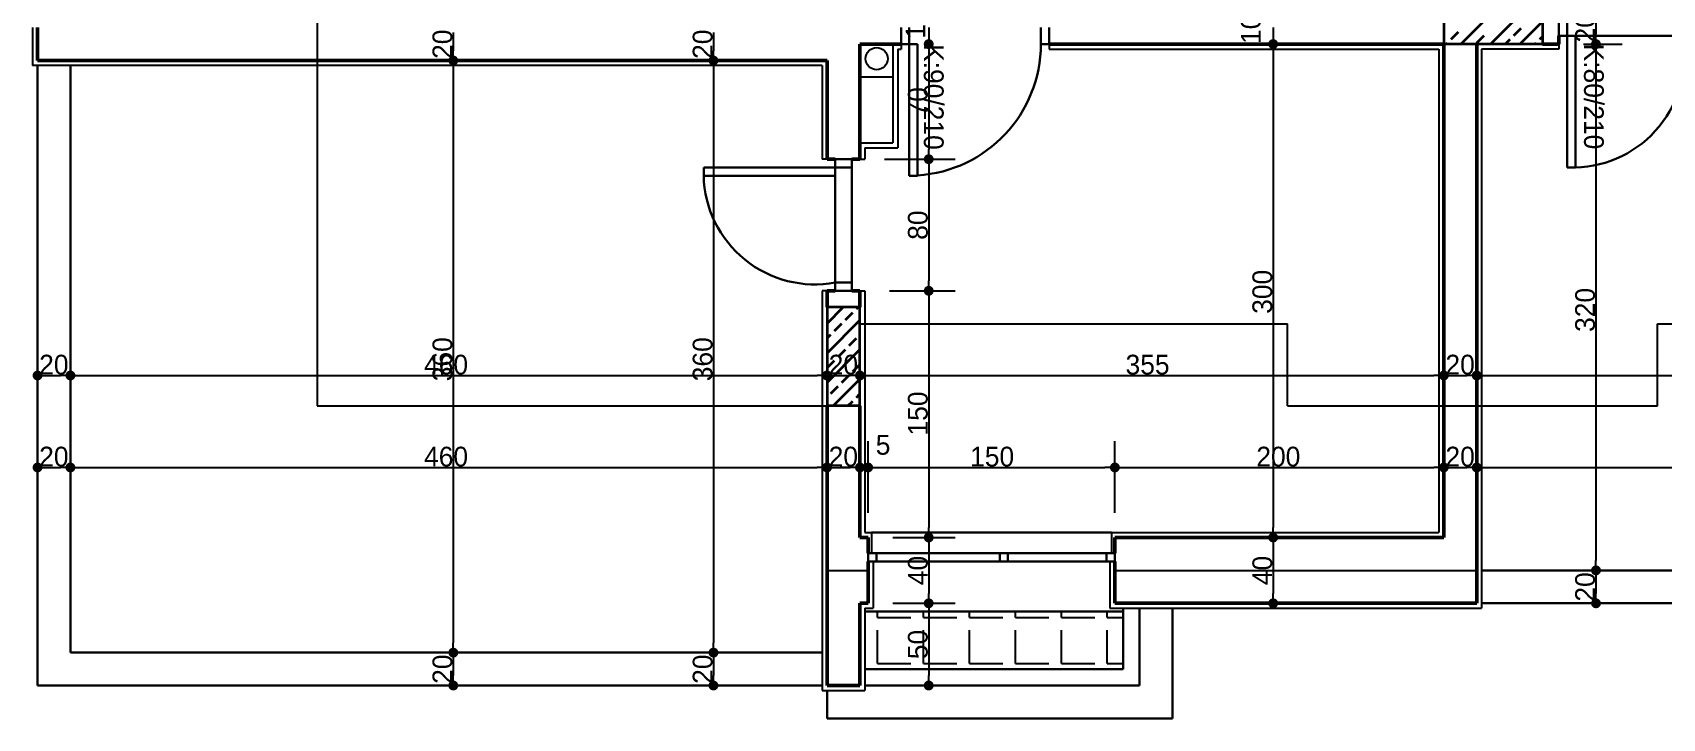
# Model space of a CAD drawing. Header units: millimetres. Extents: x 9537.41 to 9541.95, y -1431.78 to -1431.38.
# Drawn here: x 9539.429 to 9539.6272, y -1431.6147 to -1431.5313 of the extents above; entities that cross this region are included whole.
import ezdxf

# ---------------------------------------------------------------- set-up
doc = ezdxf.new("R2010")
doc.units = ezdxf.units.MM
doc.linetypes.add('ACAD_ISO03W100', pattern=[30, 12, -18])
for name, color, linetype, lineweight in [('BACA', 24, 'Continuous', 25), ('balkon', 173, 'Continuous', 30), ('duvar', 214, 'Continuous', 50), ('kapı-pencere', 140, 'Continuous', 30), ('karo', 206, 'Continuous', 25), ('kolon', 6, 'Continuous', 35), ('sıva', 203, 'Continuous', 25), ('yazı', 161, 'Continuous', 35), ('ölçü', 4, 'Continuous', 25)]:
    doc.layers.add(name, color=color, linetype=linetype, lineweight=lineweight)

msp = doc.modelspace()

# ---------------------------------------------------------------- linework, layer by layer
at = {"color": 0, "linetype": 'ByBlock', "lineweight": -2}
for p, q in [((9539.480148473722, -1431.531289333453), (9539.480148473722, -1431.531889333453)), ((9539.511785231085, -1431.531289333453), (9539.511785231085, -1431.531889333453)), ((9539.619093381374, -1431.532089333453), (9539.619093381374, -1431.531489333453)), ((9539.480148473722, -1431.534089333453), (9539.480148473722, -1431.533489333453)), ((9539.511785231085, -1431.534089333453), (9539.511785231085, -1431.533489333453)), ((9539.537957855191, -1431.533289333453), (9539.537957855191, -1431.533889333453)), ((9539.537957855191, -1431.533289333453), (9539.537957855191, -1431.533889333453)), ((9539.579843320147, -1431.533289333453), (9539.579843320147, -1431.533889333453)), ((9539.579843320147, -1431.533289333453), (9539.579843320147, -1431.533889333453)), ((9539.619093381374, -1431.533289333453), (9539.619093381374, -1431.533889333453)), ((9539.480148473722, -1431.535289333453), (9539.480148473722, -1431.535889333453)), ((9539.511785231085, -1431.535289333453), (9539.511785231085, -1431.535889333453)), ((9539.537957855191, -1431.546089333453), (9539.537957855191, -1431.545489333453)), ((9539.537957855191, -1431.547289333453), (9539.537957855191, -1431.547889333453)), ((9539.537957855191, -1431.562089333453), (9539.537957855191, -1431.561489333453)), ((9539.537957855191, -1431.563289333453), (9539.537957855191, -1431.563889333453)), ((9539.430193381373, -1431.572989333453), (9539.430793381372, -1431.572989333453)), ((9539.432993381373, -1431.572989333453), (9539.432393381374, -1431.572989333453)), ((9539.434193381374, -1431.572989333453), (9539.434793381373, -1431.572989333453)), ((9539.524993381374, -1431.572989333453), (9539.524393381373, -1431.572989333453)), ((9539.526193381373, -1431.572989333453), (9539.526793381374, -1431.572989333453)), ((9539.528993381373, -1431.572989333453), (9539.528393381373, -1431.572989333453)), ((9539.530193381373, -1431.572989333453), (9539.530793381373, -1431.572989333453)), ((9539.599993381373, -1431.572989333453), (9539.599393381373, -1431.572989333453)), ((9539.601193381373, -1431.572989333453), (9539.601793381373, -1431.572989333453)), ((9539.603993381374, -1431.572989333453), (9539.603393381372, -1431.572989333453)), ((9539.605193381372, -1431.572989333453), (9539.605793381374, -1431.572989333453)), ((9539.430193381373, -1431.584174833326), (9539.430793381372, -1431.584174833326)), ((9539.432993381373, -1431.584174833326), (9539.432393381374, -1431.584174833326)), ((9539.434193381374, -1431.584174833326), (9539.434793381373, -1431.584174833326)), ((9539.524993381374, -1431.584174833326), (9539.524393381373, -1431.584174833326)), ((9539.526193381373, -1431.584174833326), (9539.526793381374, -1431.584174833326)), ((9539.528993381373, -1431.584174833326), (9539.528393381373, -1431.584174833326)), ((9539.528993381373, -1431.584174833326), (9539.528393381373, -1431.584174833326)), ((9539.531193381374, -1431.584174833326), (9539.531793381373, -1431.584174833326)), ((9539.531193381374, -1431.584174833326), (9539.531793381373, -1431.584174833326)), ((9539.559993381374, -1431.584174833326), (9539.559393381373, -1431.584174833326)), ((9539.561193381373, -1431.584174833326), (9539.561793381374, -1431.584174833326)), ((9539.599993381373, -1431.584174833326), (9539.599393381373, -1431.584174833326)), ((9539.601193381373, -1431.584174833326), (9539.601793381373, -1431.584174833326)), ((9539.603993381374, -1431.584174833326), (9539.603393381372, -1431.584174833326)), ((9539.605193381372, -1431.584174833326), (9539.605793381374, -1431.584174833326)), ((9539.537957855191, -1431.592089333453), (9539.537957855191, -1431.591489333453)), ((9539.579843320147, -1431.592089333453), (9539.579843320147, -1431.591489333453)), ((9539.537957855191, -1431.593289333453), (9539.537957855191, -1431.593889333453)), ((9539.579843320147, -1431.593289333453), (9539.579843320147, -1431.593889333453)), ((9539.619093381374, -1431.596089333453), (9539.619093381374, -1431.595489333453)), ((9539.619093381374, -1431.597289333453), (9539.619093381374, -1431.597889333453)), ((9539.537957855191, -1431.600089333453), (9539.537957855191, -1431.599489333453)), ((9539.579843320147, -1431.600089333453), (9539.579843320147, -1431.599489333453)), ((9539.619093381374, -1431.600089333453), (9539.619093381374, -1431.599489333453)), ((9539.537957855191, -1431.601289333453), (9539.537957855191, -1431.601889333453)), ((9539.480148473722, -1431.606089333453), (9539.480148473722, -1431.605489333453)), ((9539.511785231085, -1431.606089333453), (9539.511785231085, -1431.605489333453)), ((9539.480148473722, -1431.607289333453), (9539.480148473722, -1431.607889333453)), ((9539.511785231085, -1431.607289333453), (9539.511785231085, -1431.607889333453)), ((9539.480148473722, -1431.610089333453), (9539.480148473722, -1431.609489333453)), ((9539.511785231085, -1431.610089333453), (9539.511785231085, -1431.609489333453)), ((9539.537957855191, -1431.610089333453), (9539.537957855191, -1431.609489333453))]:
    msp.add_line(p, q, dxfattribs=at)
at = {"color": 0, "linetype": 'ByBlock', "const_width": 0.0006000000000000001}
for points in [[(9539.537957855191, -1431.532989333453, 1), (9539.537957855191, -1431.532389333453, 1)], [(9539.537957855191, -1431.532989333453, 1), (9539.537957855191, -1431.532389333453, 1)], [(9539.579843320147, -1431.532989333453, 1), (9539.579843320147, -1431.532389333453, 1)], [(9539.579843320147, -1431.532989333453, 1), (9539.579843320147, -1431.532389333453, 1)], [(9539.619093381374, -1431.532389333453, 1), (9539.619093381374, -1431.532989333453, 1)], [(9539.619093381374, -1431.532989333453, 1), (9539.619093381374, -1431.532389333453, 1)], [(9539.480148473722, -1431.534389333453, 1), (9539.480148473722, -1431.534989333453, 1)], [(9539.480148473722, -1431.534989333453, 1), (9539.480148473722, -1431.534389333453, 1)], [(9539.511785231085, -1431.534389333453, 1), (9539.511785231085, -1431.534989333453, 1)], [(9539.511785231085, -1431.534989333453, 1), (9539.511785231085, -1431.534389333453, 1)], [(9539.537957855191, -1431.546389333453, 1), (9539.537957855191, -1431.546989333453, 1)], [(9539.537957855191, -1431.546989333453, 1), (9539.537957855191, -1431.546389333453, 1)], [(9539.537957855191, -1431.562389333453, 1), (9539.537957855191, -1431.562989333453, 1)], [(9539.537957855191, -1431.562989333453, 1), (9539.537957855191, -1431.562389333453, 1)], [(9539.429893381373, -1431.572989333453, 1), (9539.429293381374, -1431.572989333453, 1)], [(9539.433293381373, -1431.572989333453, 1), (9539.433893381372, -1431.572989333453, 1)], [(9539.433893381372, -1431.572989333453, 1), (9539.433293381373, -1431.572989333453, 1)], [(9539.525293381374, -1431.572989333453, 1), (9539.525893381373, -1431.572989333453, 1)], [(9539.525893381373, -1431.572989333453, 1), (9539.525293381374, -1431.572989333453, 1)], [(9539.529293381373, -1431.572989333453, 1), (9539.529893381374, -1431.572989333453, 1)], [(9539.529893381374, -1431.572989333453, 1), (9539.529293381373, -1431.572989333453, 1)], [(9539.600293381372, -1431.572989333453, 1), (9539.600893381374, -1431.572989333453, 1)], [(9539.600893381374, -1431.572989333453, 1), (9539.600293381372, -1431.572989333453, 1)], [(9539.604293381373, -1431.572989333453, 1), (9539.604893381373, -1431.572989333453, 1)], [(9539.604893381373, -1431.572989333453, 1), (9539.604293381373, -1431.572989333453, 1)], [(9539.429893381373, -1431.584174833326, 1), (9539.429293381374, -1431.584174833326, 1)], [(9539.433293381373, -1431.584174833326, 1), (9539.433893381372, -1431.584174833326, 1)], [(9539.433893381372, -1431.584174833326, 1), (9539.433293381373, -1431.584174833326, 1)], [(9539.525293381374, -1431.584174833326, 1), (9539.525893381373, -1431.584174833326, 1)], [(9539.525893381373, -1431.584174833326, 1), (9539.525293381374, -1431.584174833326, 1)], [(9539.529293381373, -1431.584174833326, 1), (9539.529893381374, -1431.584174833326, 1)], [(9539.529293381373, -1431.584174833326, 1), (9539.529893381374, -1431.584174833326, 1)], [(9539.530893381374, -1431.584174833326, 1), (9539.530293381373, -1431.584174833326, 1)], [(9539.530893381374, -1431.584174833326, 1), (9539.530293381373, -1431.584174833326, 1)], [(9539.560293381373, -1431.584174833326, 1), (9539.560893381373, -1431.584174833326, 1)], [(9539.560893381373, -1431.584174833326, 1), (9539.560293381373, -1431.584174833326, 1)], [(9539.600293381372, -1431.584174833326, 1), (9539.600893381374, -1431.584174833326, 1)], [(9539.600893381374, -1431.584174833326, 1), (9539.600293381372, -1431.584174833326, 1)], [(9539.604293381373, -1431.584174833326, 1), (9539.604893381373, -1431.584174833326, 1)], [(9539.604893381373, -1431.584174833326, 1), (9539.604293381373, -1431.584174833326, 1)], [(9539.537957855191, -1431.592389333453, 1), (9539.537957855191, -1431.592989333453, 1)], [(9539.537957855191, -1431.592989333453, 1), (9539.537957855191, -1431.592389333453, 1)], [(9539.579843320147, -1431.592389333453, 1), (9539.579843320147, -1431.592989333453, 1)], [(9539.579843320147, -1431.592989333453, 1), (9539.579843320147, -1431.592389333453, 1)], [(9539.619093381374, -1431.596389333453, 1), (9539.619093381374, -1431.596989333453, 1)], [(9539.619093381374, -1431.596989333453, 1), (9539.619093381374, -1431.596389333453, 1)], [(9539.537957855191, -1431.600389333453, 1), (9539.537957855191, -1431.600989333453, 1)], [(9539.537957855191, -1431.600989333453, 1), (9539.537957855191, -1431.600389333453, 1)], [(9539.579843320147, -1431.600389333453, 1), (9539.579843320147, -1431.600989333453, 1)], [(9539.619093381374, -1431.600389333453, 1), (9539.619093381374, -1431.600989333453, 1)], [(9539.480148473722, -1431.606389333453, 1), (9539.480148473722, -1431.606989333453, 1)], [(9539.480148473722, -1431.606989333453, 1), (9539.480148473722, -1431.606389333453, 1)], [(9539.511785231085, -1431.606389333453, 1), (9539.511785231085, -1431.606989333453, 1)], [(9539.511785231085, -1431.606989333453, 1), (9539.511785231085, -1431.606389333453, 1)], [(9539.480148473722, -1431.610389333453, 1), (9539.480148473722, -1431.610989333453, 1)], [(9539.511785231085, -1431.610389333453, 1), (9539.511785231085, -1431.610989333453, 1)], [(9539.537957855191, -1431.610389333453, 1), (9539.537957855191, -1431.610989333453, 1)]]:
    msp.add_lwpolyline(points, format="xyb", close=True, dxfattribs=at)
at = {"layer": 'BACA'}
for p, q in [((9539.533593381373, -1431.532689333453), (9539.533593381373, -1431.544689333453)), ((9539.529593381374, -1431.536689333453), (9539.533593381373, -1431.536689333453)), ((9539.529593381374, -1431.544689333453), (9539.533593381373, -1431.544689333453))]:
    msp.add_line(p, q, dxfattribs=at)
msp.add_circle((9539.531631582535, -1431.534462580343), 0.001343228472585906, dxfattribs=at)
at = {"layer": 'balkon'}
for p, q in [((9539.429593381374, -1431.535289333453), (9539.429593381374, -1431.610689333453)), ((9539.433593381373, -1431.535289333453), (9539.433593381373, -1431.606689333453)), ((9539.605193381372, -1431.596689333453), (9539.677993381374, -1431.596689333453)), ((9539.605193381372, -1431.600689333453), (9539.677993381374, -1431.600689333453)), ((9539.561593381373, -1431.601289333453), (9539.561593381373, -1431.608689333453)), ((9539.563593381374, -1431.601289333453), (9539.563593381374, -1431.610689333453)), ((9539.567593381373, -1431.601289333453), (9539.567593381373, -1431.614689333453)), ((9539.524993381374, -1431.606689333453), (9539.433593381373, -1431.606689333453)), ((9539.530193381373, -1431.608689333453), (9539.561593381373, -1431.608689333453)), ((9539.524993381374, -1431.610689333453), (9539.429593381374, -1431.610689333453)), ((9539.530193381373, -1431.610689333453), (9539.563593381374, -1431.610689333453)), ((9539.525593381373, -1431.611289333453), (9539.525593381373, -1431.614689333453)), ((9539.525593381373, -1431.614689333453), (9539.567593381373, -1431.614689333453))]:
    msp.add_line(p, q, dxfattribs=at)
at = {"layer": 'duvar'}
for p, q in [((9539.429593381374, -1431.530689333453), (9539.429593381374, -1431.534689333453)), ((9539.614593381373, -1431.531689333453), (9539.614593381373, -1431.532689333453)), ((9539.529593381374, -1431.532689333453), (9539.529593381374, -1431.546689333453)), ((9539.529593381374, -1431.532689333453), (9539.534593381373, -1431.532689333453)), ((9539.552593381373, -1431.532689333453), (9539.600593381374, -1431.532689333453)), ((9539.600593381374, -1431.532689333453), (9539.600593381374, -1431.592689333453)), ((9539.604593381373, -1431.532689333453), (9539.604593381373, -1431.600689333453)), ((9539.614593381373, -1431.532689333453), (9539.612593381373, -1431.532689333453)), ((9539.525593381373, -1431.534689333453), (9539.429593381374, -1431.534689333453)), ((9539.525593381373, -1431.534689333453), (9539.525593381373, -1431.546689333453)), ((9539.526593381373, -1431.546689333453), (9539.525593381373, -1431.546689333453)), ((9539.528593381374, -1431.546689333453), (9539.529593381374, -1431.546689333453)), ((9539.526593381373, -1431.562689333453), (9539.525593381373, -1431.562689333453)), ((9539.525593381373, -1431.562689333453), (9539.525593381373, -1431.564689333453)), ((9539.528593381374, -1431.562689333453), (9539.529593381374, -1431.562689333453)), ((9539.529593381374, -1431.562689333453), (9539.529593381374, -1431.564689333453)), ((9539.525593381373, -1431.576689333453), (9539.525593381373, -1431.610689333453)), ((9539.529593381374, -1431.576689333453), (9539.529593381374, -1431.592689333453)), ((9539.529593381374, -1431.592689333453), (9539.530593381372, -1431.592689333453)), ((9539.530593381372, -1431.594589333453), (9539.530593381372, -1431.592689333453)), ((9539.560593381373, -1431.592689333453), (9539.560593381373, -1431.594589333453)), ((9539.560593381373, -1431.592689333453), (9539.600593381374, -1431.592689333453)), ((9539.530593381372, -1431.595589333453), (9539.530593381372, -1431.600689333453)), ((9539.560593381373, -1431.595589333453), (9539.560593381373, -1431.600689333453)), ((9539.529593381374, -1431.600689333453), (9539.530593381372, -1431.600689333453)), ((9539.529593381374, -1431.600689333453), (9539.529593381374, -1431.610689333453)), ((9539.560593381373, -1431.600689333453), (9539.604593381373, -1431.600689333453)), ((9539.525593381373, -1431.610689333453), (9539.529593381374, -1431.610689333453))]:
    msp.add_line(p, q, dxfattribs=at)
at = {"layer": 'kapı-pencere'}
for p, q in [((9539.614593381373, -1431.531689333453), (9539.614593381373, -1431.529689333453)), ((9539.615593381373, -1431.529689333453), (9539.615593381373, -1431.531689333453)), ((9539.534593381373, -1431.532689333453), (9539.534593381373, -1431.530689333453)), ((9539.535593381373, -1431.530689333453), (9539.535593381373, -1431.532689333453)), ((9539.551593381373, -1431.532689333453), (9539.551593381373, -1431.530689333453)), ((9539.552593381373, -1431.530689333453), (9539.552593381373, -1431.532689333453)), ((9539.615593381373, -1431.531689333453), (9539.614593381373, -1431.531689333453)), ((9539.615593381373, -1431.531689333453), (9539.616593381374, -1431.531689333453)), ((9539.615593381373, -1431.547689333453), (9539.615593381373, -1431.531689333453)), ((9539.616593381374, -1431.531689333453), (9539.616593381374, -1431.547689333453)), ((9539.630593381373, -1431.531689333453), (9539.616593381374, -1431.531689333453)), ((9539.535593381373, -1431.532689333453), (9539.534593381373, -1431.532689333453)), ((9539.535593381373, -1431.532689333453), (9539.536593381374, -1431.532689333453)), ((9539.535593381373, -1431.548689333453), (9539.535593381373, -1431.532689333453)), ((9539.536593381374, -1431.532689333453), (9539.536593381374, -1431.548689333453)), ((9539.552593381373, -1431.532689333453), (9539.551593381373, -1431.532689333453)), ((9539.526593381373, -1431.547689333453), (9539.526593381373, -1431.546689333453)), ((9539.526593381373, -1431.546689333453), (9539.528593381374, -1431.546689333453)), ((9539.528593381374, -1431.546689333453), (9539.528593381374, -1431.547689333453)), ((9539.510593381374, -1431.548689333453), (9539.510593381374, -1431.547689333453)), ((9539.510593381374, -1431.547689333453), (9539.526593381373, -1431.547689333453)), ((9539.526593381373, -1431.548689333453), (9539.510593381374, -1431.548689333453)), ((9539.528593381374, -1431.547689333453), (9539.526593381373, -1431.547689333453)), ((9539.526593381373, -1431.547689333453), (9539.526593381373, -1431.548689333453)), ((9539.526593381373, -1431.562689333453), (9539.526593381373, -1431.548689333453)), ((9539.528593381374, -1431.547689333453), (9539.528593381374, -1431.562689333453)), ((9539.536593381374, -1431.548689333453), (9539.535593381373, -1431.548689333453)), ((9539.616593381374, -1431.547689333453), (9539.615593381373, -1431.547689333453)), ((9539.526593381373, -1431.562689333453), (9539.526593381373, -1431.561689333453)), ((9539.526593381373, -1431.561689333453), (9539.528593381374, -1431.561689333453)), ((9539.528593381374, -1431.562689333453), (9539.526593381373, -1431.562689333453)), ((9539.528593381374, -1431.561689333453), (9539.528593381374, -1431.562689333453)), ((9539.560193381374, -1431.592089333453), (9539.530993381373, -1431.592089333453)), ((9539.530593381372, -1431.594589333453), (9539.546593381374, -1431.594589333453)), ((9539.531593381373, -1431.594589333453), (9539.530593381372, -1431.594589333453)), ((9539.530593381372, -1431.594589333453), (9539.530593381372, -1431.595589333453)), ((9539.531593381373, -1431.595589333453), (9539.531593381373, -1431.594589333453)), ((9539.547593381374, -1431.594589333453), (9539.546593381374, -1431.594589333453)), ((9539.546593381374, -1431.594589333453), (9539.546593381374, -1431.595589333453)), ((9539.547593381374, -1431.595589333453), (9539.547593381374, -1431.594589333453)), ((9539.560593381373, -1431.594589333453), (9539.559593381373, -1431.594589333453)), ((9539.559593381373, -1431.594589333453), (9539.559593381373, -1431.595589333453)), ((9539.560593381373, -1431.595589333453), (9539.560593381373, -1431.594589333453)), ((9539.546593381374, -1431.595589333453), (9539.530593381372, -1431.595589333453)), ((9539.530593381372, -1431.595589333453), (9539.531593381373, -1431.595589333453)), ((9539.546593381374, -1431.595589333453), (9539.547593381374, -1431.595589333453)), ((9539.559593381373, -1431.595589333453), (9539.560593381373, -1431.595589333453)), ((9539.561593381373, -1431.601689333453), (9539.530193381373, -1431.601689333453)), ((9539.561593381373, -1431.601289333453), (9539.561593381373, -1431.601689333453))]:
    msp.add_line(p, q, dxfattribs=at)
at = {"layer": 'kapı-pencere', "linetype": 'ACAD_ISO03W100'}
for p, q in [((9539.547593381374, -1431.594589333453), (9539.559593381373, -1431.594589333453)), ((9539.559593381373, -1431.595589333453), (9539.547593381374, -1431.595589333453))]:
    msp.add_line(p, q, dxfattribs=at)
at = {"layer": 'kapı-pencere'}
for centre, radius, start, end in [((9539.616285814143, -1431.534158185079), 0.01353464347200372, 271.3021267971019, 10.51015550355523), ((9539.535593381373, -1431.532689333453), 0.016, 273.5833218694321, 0), ((9539.524124529747, -1431.548381766224), 0.01353464347200372, 181.3021267290206, 280.5101556078815)]:
    msp.add_arc(centre, radius, start, end, dxfattribs=at)
at = {"layer": 'karo'}
for p, q in [((9539.530193381373, -1431.602434876783), (9539.53021125973, -1431.602434876783)), ((9539.531735259729, -1431.602434876783), (9539.531735259729, -1431.601689333453)), ((9539.531735259729, -1431.602434876783), (9539.53579925973, -1431.602434876783)), ((9539.537323259729, -1431.602434876783), (9539.537323259729, -1431.601689333453)), ((9539.537323259729, -1431.602434876783), (9539.54138725973, -1431.602434876783)), ((9539.542911259728, -1431.602434876783), (9539.542911259728, -1431.601689333453)), ((9539.542911259728, -1431.602434876783), (9539.54697525973, -1431.602434876783)), ((9539.548499259728, -1431.602434876783), (9539.548499259728, -1431.601689333453)), ((9539.548499259728, -1431.602434876783), (9539.55256325973, -1431.602434876783)), ((9539.554087259728, -1431.602434876783), (9539.554087259728, -1431.601689333453)), ((9539.554087259728, -1431.602434876783), (9539.55815125973, -1431.602434876783)), ((9539.559675259728, -1431.602434876783), (9539.559675259728, -1431.601689333453)), ((9539.559675259728, -1431.602434876783), (9539.561593381373, -1431.602434876783)), ((9539.531735259729, -1431.608022876783), (9539.531735259729, -1431.603958876783)), ((9539.537323259729, -1431.608022876783), (9539.537323259729, -1431.603958876783)), ((9539.542911259728, -1431.608022876783), (9539.542911259728, -1431.603958876783)), ((9539.548499259728, -1431.608022876783), (9539.548499259728, -1431.603958876783)), ((9539.554087259728, -1431.608022876783), (9539.554087259728, -1431.603958876783)), ((9539.559675259728, -1431.608022876783), (9539.559675259728, -1431.603958876783)), ((9539.530193381373, -1431.608022876783), (9539.53021125973, -1431.608022876783)), ((9539.531735259729, -1431.608022876783), (9539.53579925973, -1431.608022876783)), ((9539.537323259729, -1431.608022876783), (9539.54138725973, -1431.608022876783)), ((9539.542911259728, -1431.608022876783), (9539.54697525973, -1431.608022876783)), ((9539.548499259728, -1431.608022876783), (9539.55256325973, -1431.608022876783)), ((9539.554087259728, -1431.608022876783), (9539.55815125973, -1431.608022876783)), ((9539.559675259728, -1431.608022876783), (9539.561593381373, -1431.608022876783))]:
    msp.add_line(p, q, dxfattribs=at)
at = {"layer": 'kolon'}
for p, q in [((9539.600593381374, -1431.528689333453), (9539.600593381374, -1431.532689333453)), ((9539.602672183857, -1431.532689333453), (9539.606672183856, -1431.528689333453)), ((9539.606264286305, -1431.532689333453), (9539.610264286304, -1431.528689333453)), ((9539.612593381373, -1431.528689333453), (9539.612593381373, -1431.532689333453)), ((9539.601475073678, -1431.532090392408), (9539.60237309929, -1431.531192366796)), ((9539.60461816332, -1431.532539405214), (9539.605516188933, -1431.531641379602)), ((9539.60910829138, -1431.531641379602), (9539.610006316992, -1431.53074335399)), ((9539.609856388754, -1431.532689333453), (9539.612593381373, -1431.529952340833)), ((9539.612593381373, -1431.532689333453), (9539.600593381374, -1431.532689333453)), ((9539.600876132632, -1431.532689333453), (9539.601026060871, -1431.532539405214)), ((9539.608060337529, -1431.532689333453), (9539.608659278574, -1431.532090392408)), ((9539.611652439979, -1431.532689333453), (9539.611802368217, -1431.532539405214)), ((9539.612251381022, -1431.532090392408), (9539.612593381373, -1431.531748392058)), ((9539.525593381373, -1431.564689333453), (9539.525593381373, -1431.576689333453)), ((9539.529593381374, -1431.564689333453), (9539.525593381373, -1431.564689333453)), ((9539.525593381373, -1431.566662906556), (9539.527566954475, -1431.564689333453)), ((9539.527836973484, -1431.566215365668), (9539.528734999098, -1431.565317340056)), ((9539.529184011903, -1431.56486832725), (9539.5293630057, -1431.564689333453)), ((9539.529593381374, -1431.576689333453), (9539.529593381374, -1431.564689333453)), ((9539.525593381373, -1431.570255009004), (9539.529593381374, -1431.566255009004)), ((9539.526489935066, -1431.567562404086), (9539.52738796068, -1431.566664378474)), ((9539.525593381373, -1431.56845895778), (9539.526040922261, -1431.568011416892)), ((9539.528285986291, -1431.569358455311), (9539.529184011903, -1431.568460429698)), ((9539.525593381373, -1431.573847111452), (9539.529593381374, -1431.569847111452)), ((9539.525593381373, -1431.572051060228), (9539.526489935066, -1431.571154506535)), ((9539.526938947873, -1431.570705493729), (9539.527836973484, -1431.569807468117)), ((9539.52738796068, -1431.573848583371), (9539.528285986291, -1431.572950557759)), ((9539.528734999098, -1431.572501544953), (9539.529593381374, -1431.571643162677)), ((9539.526040922261, -1431.575195621789), (9539.526938947873, -1431.574297596177)), ((9539.526343261821, -1431.576689333453), (9539.529593381374, -1431.573439213901)), ((9539.529184011903, -1431.575644634595), (9539.529593381374, -1431.575235265125)), ((9539.529593381374, -1431.576689333453), (9539.525593381373, -1431.576689333453)), ((9539.528139313044, -1431.576689333453), (9539.528734999098, -1431.576093647401))]:
    msp.add_line(p, q, dxfattribs=at)
at = {"layer": 'sıva', "linetype": 'ACAD_ISO03W100'}
for p, q in [((9539.463593381373, -1431.450689333453), (9539.463593381373, -1431.576689333453)), ((9539.529593381374, -1431.566689333453), (9539.581593381374, -1431.566689333453)), ((9539.581593381374, -1431.576689333453), (9539.581593381374, -1431.566689333453)), ((9539.626593381374, -1431.566689333453), (9539.656593381373, -1431.566689333453)), ((9539.626593381374, -1431.576689333453), (9539.626593381374, -1431.566689333453)), ((9539.463593381373, -1431.576689333453), (9539.525593381373, -1431.576689333453)), ((9539.581593381374, -1431.576689333453), (9539.626593381374, -1431.576689333453)), ((9539.525593381373, -1431.596689333453), (9539.530593381372, -1431.596689333453)), ((9539.560593381373, -1431.596689333453), (9539.604593381373, -1431.596689333453))]:
    msp.add_line(p, q, dxfattribs=at)
at = {"layer": 'sıva'}
for p, q in [((9539.428993381372, -1431.530689333453), (9539.428993381372, -1431.535289333453)), ((9539.534193381372, -1431.533289333453), (9539.534193381372, -1431.545289333453)), ((9539.534193381372, -1431.533289333453), (9539.534593381373, -1431.533289333453)), ((9539.534593381373, -1431.532689333453), (9539.534593381373, -1431.533289333453)), ((9539.552593381373, -1431.532689333453), (9539.552593381373, -1431.533289333453)), ((9539.552593381373, -1431.533289333453), (9539.599993381373, -1431.533289333453)), ((9539.599993381373, -1431.533289333453), (9539.599993381373, -1431.592089333453)), ((9539.605193381372, -1431.533289333453), (9539.605193381372, -1431.601289333453)), ((9539.614593381373, -1431.533289333453), (9539.605193381372, -1431.533289333453)), ((9539.614593381373, -1431.532689333453), (9539.614593381373, -1431.533289333453)), ((9539.524993381374, -1431.535289333453), (9539.428993381372, -1431.535289333453)), ((9539.524993381374, -1431.535289333453), (9539.524993381374, -1431.546689333453)), ((9539.530193381373, -1431.545289333453), (9539.534193381372, -1431.545289333453)), ((9539.530193381373, -1431.545289333453), (9539.530193381373, -1431.546689333453)), ((9539.525593381373, -1431.546689333453), (9539.524993381374, -1431.546689333453)), ((9539.529593381374, -1431.546689333453), (9539.530193381373, -1431.546689333453)), ((9539.525593381373, -1431.562689333453), (9539.524993381374, -1431.562689333453)), ((9539.524993381374, -1431.562689333453), (9539.524993381374, -1431.564089333453)), ((9539.529593381374, -1431.562689333453), (9539.530193381373, -1431.562689333453)), ((9539.530193381373, -1431.562689333453), (9539.530193381373, -1431.592089333453)), ((9539.524993381374, -1431.564089333453), (9539.524993381374, -1431.577289333453)), ((9539.524993381374, -1431.577289333453), (9539.524993381374, -1431.611289333453)), ((9539.530193381373, -1431.592089333453), (9539.530993381373, -1431.592089333453)), ((9539.530993381373, -1431.592089333453), (9539.530993381373, -1431.594589333453)), ((9539.560193381374, -1431.592089333453), (9539.560193381374, -1431.594589333453)), ((9539.560193381374, -1431.592089333453), (9539.599993381373, -1431.592089333453)), ((9539.531193381374, -1431.595589333453), (9539.531193381374, -1431.601289333453)), ((9539.559993381374, -1431.595589333453), (9539.559993381374, -1431.601289333453)), ((9539.530193381373, -1431.601289333453), (9539.531193381374, -1431.601289333453)), ((9539.530193381373, -1431.601289333453), (9539.530193381373, -1431.611289333453)), ((9539.559993381374, -1431.601289333453), (9539.605193381372, -1431.601289333453)), ((9539.524993381374, -1431.611289333453), (9539.530193381373, -1431.611289333453))]:
    msp.add_line(p, q, dxfattribs=at)
at = {"layer": 'ölçü'}
for p, q in [((9539.537957855191, -1431.530689333453), (9539.537957855191, -1431.532689333453)), ((9539.579843320147, -1431.530689333453), (9539.579843320147, -1431.532689333453)), ((9539.619093381374, -1431.529889333453), (9539.619093381374, -1431.531489333453)), ((9539.480148473722, -1431.531889333453), (9539.480148473722, -1431.533489333453)), ((9539.511785231085, -1431.531889333453), (9539.511785231085, -1431.533489333453)), ((9539.534957855192, -1431.532689333453), (9539.534757855192, -1431.532689333453)), ((9539.534957855192, -1431.532689333453), (9539.534757855192, -1431.532689333453)), ((9539.576843320148, -1431.532689333453), (9539.576643320148, -1431.532689333453)), ((9539.576843320148, -1431.532689333453), (9539.576643320148, -1431.532689333453)), ((9539.617593381374, -1431.532689333453), (9539.622293381373, -1431.532689333453)), ((9539.617593381374, -1431.532689333453), (9539.622293381373, -1431.532689333453)), ((9539.477148473721, -1431.534689333453), (9539.476948473723, -1431.534689333453)), ((9539.477148473721, -1431.534689333453), (9539.476948473723, -1431.534689333453)), ((9539.508785231084, -1431.534689333453), (9539.508585231084, -1431.534689333453)), ((9539.508785231084, -1431.534689333453), (9539.508585231084, -1431.534689333453)), ((9539.537957855191, -1431.533889333453), (9539.537957855191, -1431.545489333453)), ((9539.537957855191, -1431.533889333453), (9539.537957855191, -1431.535089333453)), ((9539.579843320147, -1431.533889333453), (9539.579843320147, -1431.591489333453)), ((9539.579843320147, -1431.533889333453), (9539.579843320147, -1431.535089333453)), ((9539.619093381374, -1431.533889333453), (9539.619093381374, -1431.595489333453)), ((9539.480148473722, -1431.535889333453), (9539.480148473722, -1431.605489333453)), ((9539.511785231085, -1431.535889333453), (9539.511785231085, -1431.605489333453)), ((9539.532593381373, -1431.546689333453), (9539.541157855192, -1431.546689333453)), ((9539.532593381373, -1431.546689333453), (9539.541157855192, -1431.546689333453)), ((9539.537957855191, -1431.547889333453), (9539.537957855191, -1431.561489333453)), ((9539.533193381374, -1431.562689333453), (9539.541157855192, -1431.562689333453)), ((9539.533193381374, -1431.562689333453), (9539.541157855192, -1431.562689333453)), ((9539.537957855191, -1431.563889333453), (9539.537957855191, -1431.591489333453)), ((9539.429593381374, -1431.569989333453), (9539.429593381374, -1431.569789333453)), ((9539.433593381373, -1431.569989333453), (9539.433593381373, -1431.569789333453)), ((9539.433593381373, -1431.569989333453), (9539.433593381373, -1431.569789333453)), ((9539.525593381373, -1431.569989333453), (9539.525593381373, -1431.569789333453)), ((9539.525593381373, -1431.569989333453), (9539.525593381373, -1431.569789333453)), ((9539.529593381374, -1431.569989333453), (9539.529593381374, -1431.569789333453)), ((9539.529593381374, -1431.569989333453), (9539.529593381374, -1431.569789333453)), ((9539.604593381373, -1431.569989333453), (9539.604593381373, -1431.569789333453)), ((9539.604593381373, -1431.569989333453), (9539.604593381373, -1431.569789333453)), ((9539.430793381372, -1431.572989333453), (9539.432393381374, -1431.572989333453)), ((9539.434793381373, -1431.572989333453), (9539.524393381373, -1431.572989333453)), ((9539.526793381374, -1431.572989333453), (9539.528393381373, -1431.572989333453)), ((9539.530793381373, -1431.572989333453), (9539.599393381373, -1431.572989333453)), ((9539.601793381373, -1431.572989333453), (9539.603393381372, -1431.572989333453)), ((9539.605793381374, -1431.572989333453), (9539.677393381373, -1431.572989333453)), ((9539.600593381374, -1431.575989333453), (9539.600593381374, -1431.576189333453)), ((9539.600593381374, -1431.575989333453), (9539.600593381374, -1431.576189333453)), ((9539.429593381374, -1431.581174833326), (9539.429593381374, -1431.580974833326)), ((9539.433593381373, -1431.581174833326), (9539.433593381373, -1431.580974833326)), ((9539.433593381373, -1431.581174833326), (9539.433593381373, -1431.580974833326)), ((9539.529593381374, -1431.581174833326), (9539.529593381374, -1431.580974833326)), ((9539.529593381374, -1431.581174833326), (9539.529593381374, -1431.580974833326)), ((9539.530593381372, -1431.589689333453), (9539.530593381372, -1431.580974833326)), ((9539.530593381372, -1431.589689333453), (9539.530593381372, -1431.580974833326)), ((9539.560593381373, -1431.589689333453), (9539.560593381373, -1431.580974833326)), ((9539.560593381373, -1431.589689333453), (9539.560593381373, -1431.580974833326)), ((9539.604593381373, -1431.581174833326), (9539.604593381373, -1431.580974833326)), ((9539.604593381373, -1431.581174833326), (9539.604593381373, -1431.580974833326)), ((9539.430793381372, -1431.584174833326), (9539.432393381374, -1431.584174833326)), ((9539.434793381373, -1431.584174833326), (9539.524393381373, -1431.584174833326)), ((9539.526793381374, -1431.584174833326), (9539.528393381373, -1431.584174833326)), ((9539.528393381373, -1431.584174833326), (9539.527193381373, -1431.584174833326)), ((9539.529593381374, -1431.584174833326), (9539.530593381372, -1431.584174833326)), ((9539.531793381373, -1431.584174833326), (9539.559393381373, -1431.584174833326)), ((9539.531793381373, -1431.584174833326), (9539.532993381374, -1431.584174833326)), ((9539.561793381374, -1431.584174833326), (9539.599393381373, -1431.584174833326)), ((9539.601793381373, -1431.584174833326), (9539.603393381372, -1431.584174833326)), ((9539.605793381374, -1431.584174833326), (9539.677393381373, -1431.584174833326)), ((9539.525593381373, -1431.587174833326), (9539.525593381373, -1431.587374833326)), ((9539.525593381373, -1431.587174833326), (9539.525593381373, -1431.587374833326)), ((9539.600593381374, -1431.587174833326), (9539.600593381374, -1431.587374833326)), ((9539.600593381374, -1431.587174833326), (9539.600593381374, -1431.587374833326)), ((9539.533593381373, -1431.592689333453), (9539.541157855192, -1431.592689333453)), ((9539.533593381373, -1431.592689333453), (9539.541157855192, -1431.592689333453)), ((9539.576843320148, -1431.592689333453), (9539.576643320148, -1431.592689333453)), ((9539.576843320148, -1431.592689333453), (9539.576643320148, -1431.592689333453)), ((9539.537957855191, -1431.593889333453), (9539.537957855191, -1431.599489333453)), ((9539.579843320147, -1431.593889333453), (9539.579843320147, -1431.599489333453)), ((9539.616093381374, -1431.596689333453), (9539.615893381373, -1431.596689333453)), ((9539.616093381374, -1431.596689333453), (9539.615893381373, -1431.596689333453)), ((9539.619093381374, -1431.597889333453), (9539.619093381374, -1431.599489333453)), ((9539.533593381373, -1431.600689333453), (9539.541157855192, -1431.600689333453)), ((9539.533593381373, -1431.600689333453), (9539.541157855192, -1431.600689333453)), ((9539.576843320148, -1431.600689333453), (9539.576643320148, -1431.600689333453)), ((9539.616093381374, -1431.600689333453), (9539.615893381373, -1431.600689333453)), ((9539.537957855191, -1431.601889333453), (9539.537957855191, -1431.609489333453)), ((9539.483148473722, -1431.606689333453), (9539.483348473721, -1431.606689333453)), ((9539.483148473722, -1431.606689333453), (9539.483348473721, -1431.606689333453)), ((9539.514785231084, -1431.606689333453), (9539.514985231084, -1431.606689333453)), ((9539.514785231084, -1431.606689333453), (9539.514985231084, -1431.606689333453)), ((9539.480148473722, -1431.607889333453), (9539.480148473722, -1431.609489333453)), ((9539.511785231085, -1431.607889333453), (9539.511785231085, -1431.609489333453)), ((9539.483148473722, -1431.610689333453), (9539.483348473721, -1431.610689333453)), ((9539.514785231084, -1431.610689333453), (9539.514985231084, -1431.610689333453)), ((9539.532593381373, -1431.610689333453), (9539.541157855192, -1431.610689333453))]:
    msp.add_line(p, q, dxfattribs=at)

# ---------------------------------------------------------------- texts
at = {"layer": 'yazı'}
for s, p in [('K:90/210', (9539.537373178653, -1431.532689581961)), ('K:80/210', (9539.617641831264, -1431.532630501442))]:
    msp.add_text(s, height=0.002399999999999999, rotation=270, dxfattribs=at).set_placement(p)
at = {"layer": 'ölçü'}
for s, p in [('10', (9539.537536041407, -1431.532045726375)), ('10', (9539.578319786853, -1431.532669773465)), ('20', (9539.618968381374, -1431.532489333453)), ('20', (9539.480023473721, -1431.534489333453)), ('20', (9539.511660231085, -1431.534489333453)), ('70', (9539.537832855192, -1431.541489333453)), ('80', (9539.537832855192, -1431.556489333453)), ('300', (9539.579718320148, -1431.565489333453)), ('320', (9539.618968381374, -1431.567689333453)), ('360', (9539.480023473721, -1431.573689333453)), ('360', (9539.511660231085, -1431.573689333453)), ('150', (9539.537832855192, -1431.580289333453)), ('40', (9539.537832855192, -1431.598489333453)), ('40', (9539.579718320148, -1431.598489333453)), ('20', (9539.618968381374, -1431.600489333453)), ('50', (9539.537832855192, -1431.607489333453)), ('20', (9539.480023473721, -1431.610489333453)), ('20', (9539.511660231085, -1431.610489333453))]:
    msp.add_text(s, height=0.0024, rotation=90, dxfattribs=at).set_placement(p)
for s, p in [('20', (9539.429793381374, -1431.572864333453)), ('460', (9539.476593381372, -1431.572864333453)), ('20', (9539.525793381374, -1431.572864333453)), ('355', (9539.561893381373, -1431.572864333453)), ('20', (9539.600793381373, -1431.572864333453)), ('5', (9539.531514631373, -1431.582621136634)), ('20', (9539.429793381374, -1431.584049833326)), ('460', (9539.476593381372, -1431.584049833326)), ('20', (9539.525793381374, -1431.584049833326)), ('150', (9539.542993381374, -1431.584049833326)), ('200', (9539.577793381373, -1431.584049833326)), ('20', (9539.600793381373, -1431.584049833326))]:
    msp.add_text(s, height=0.0024, dxfattribs=at).set_placement(p)

doc.saveas('drawing.dxf')
